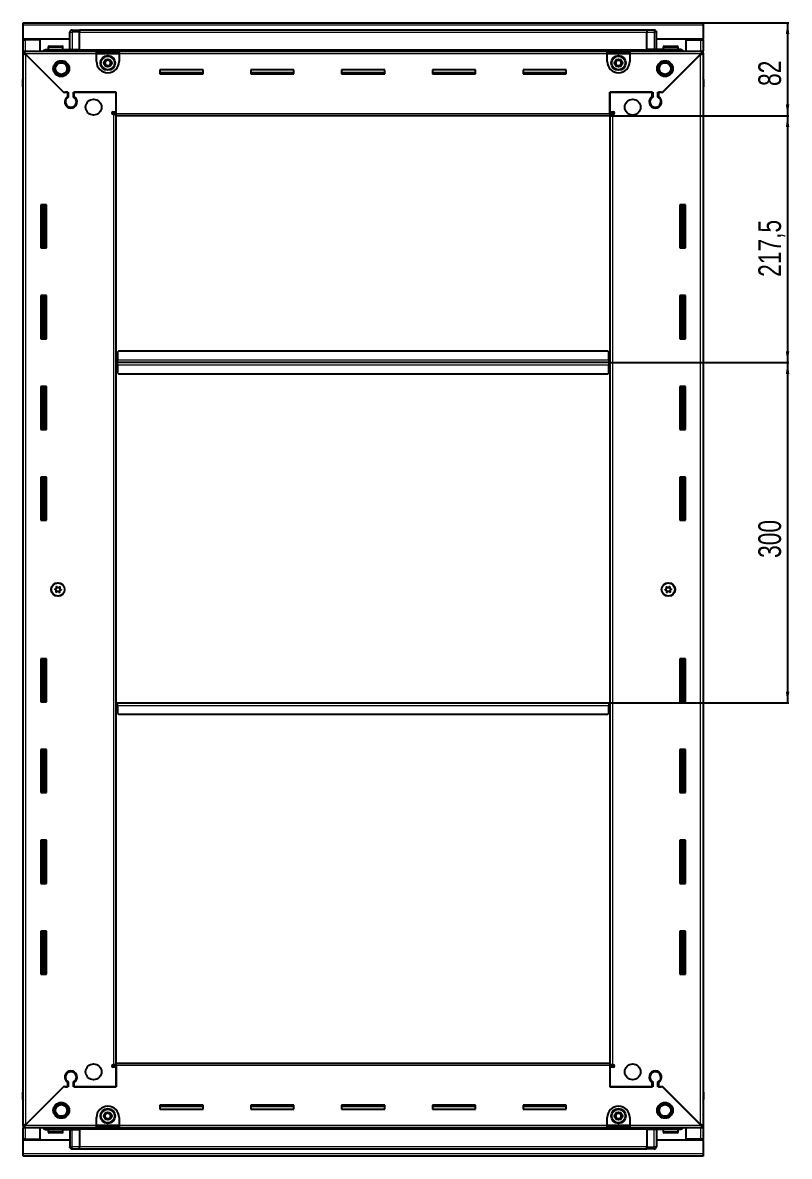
# Model space of a CAD drawing. Header units: millimetres. Extents: x 877 to 4727, y -1734 to 1780.
# Drawn here: x 4051 to 4727, y 649 to 1648 of the extents above; entities that cross this region are included whole.
import ezdxf

# ---------------------------------------------------------------- set-up
doc = ezdxf.new("R2010")
doc.units = ezdxf.units.MM
doc.layers.add('FORMAT', color=7, linetype='Continuous')
doc.styles.add('SLDTEXTSTYLE0', font='TXT', dxfattribs={"width": 0.75})
doc.dimstyles.new('SLDDIMSTYLE0', dxfattribs={"dimtxt": 20, "dimasz": 10, "dimexe": 0, "dimexo": 0.0625, "dimgap": 5, "dimtad": 2, "dimdec": 1, "dimrnd": 1e-09, "dimzin": 12, "dimdsep": 46, "dimtxsty": 'SLDTEXTSTYLE0', "dimsah": 1, "dimcen": 0.09, "dimadec": 0, "dimazin": 3, "dimtfac": 1, "dimtofl": 0, "dimtmove": 0, "dimatfit": 3, "dimfxl": 0, "dimfrac": 2, "dimtolj": 1, "dimtzin": 12, "dimarcsym": 0})

# ---------------------------------------------------------------- blocks, each defined once
blk = doc.blocks.new('_D_6')
at = {"layer": 'FORMAT'}
for p, q in [((4650.57, 1647.66), (4726.06, 1647.66)), ((4725.06, 1647.66), (4725.06, 1565.66)), ((4568.57, 1565.66), (4726.06, 1565.66))]:
    blk.add_line(p, q, dxfattribs=at)
for points in [[(4725.06, 1647.66), (4723.52, 1637.66), (4726.6, 1637.66)], [(4725.06, 1565.66), (4726.6, 1575.66), (4723.52, 1575.66)]]:
    blk.add_solid(points, dxfattribs=at)
at = {"layer": 'FORMAT', "insert": (4699.28, 1591.88), "char_height": 20, "attachment_point": 1, "rotation": 90, "style": 'SLDTEXTSTYLE0'}
blk.add_mtext('82', dxfattribs=at)
blk = doc.blocks.new('_D_7')
at = {"layer": 'FORMAT'}
for p, q in [((4568.57, 1565.66), (4726.06, 1565.66)), ((4725.06, 1565.66), (4725.06, 1348.16)), ((4567.57, 1348.16), (4726.06, 1348.16))]:
    blk.add_line(p, q, dxfattribs=at)
for points in [[(4725.06, 1565.66), (4723.52, 1555.66), (4726.6, 1555.66)], [(4725.06, 1348.16), (4726.6, 1358.16), (4723.52, 1358.16)]]:
    blk.add_solid(points, dxfattribs=at)
at = {"layer": 'FORMAT', "insert": (4699.28, 1423.66), "char_height": 20, "attachment_point": 1, "rotation": 90, "style": 'SLDTEXTSTYLE0'}
blk.add_mtext('217,5', dxfattribs=at)
blk = doc.blocks.new('_D_8')
at = {"layer": 'FORMAT'}
for p, q in [((4567.57, 1348.16), (4726.06, 1348.16)), ((4725.06, 1348.16), (4725.06, 1048.16)), ((4567.57, 1048.16), (4726.06, 1048.16))]:
    blk.add_line(p, q, dxfattribs=at)
for points in [[(4725.06, 1348.16), (4723.52, 1338.16), (4726.6, 1338.16)], [(4725.06, 1048.16), (4726.6, 1058.16), (4723.52, 1058.16)]]:
    blk.add_solid(points, dxfattribs=at)
at = {"layer": 'FORMAT', "insert": (4699.28, 1175.99), "char_height": 20, "attachment_point": 1, "rotation": 90, "style": 'SLDTEXTSTYLE0'}
blk.add_mtext('300', dxfattribs=at)

msp = doc.modelspace()

# ---------------------------------------------------------------- linework, layer by layer
at = {"color": 7, "linetype": 'Continuous', "lineweight": 25}
for p, q in [((4051.56, 1645.56), (4051.56, 1647.66)), ((4051.56, 1647.66), (4650.56, 1647.66)), ((4051.56, 1633.16), (4051.56, 1645.56)), ((4092.56, 1624.16), (4092.56, 1639.16)), ((4093.24, 1640.66), (4093.24, 1640.66)), ((4094.56, 1641.16), (4101.06, 1641.16)), ((4094.56, 1641.16), (4101.06, 1641.16)), ((4101.06, 1641.16), (4101.06, 1641.16)), ((4101.06, 1641.16), (4101.06, 1641.16)), ((4101.06, 1641.16), (4101.06, 1639.16)), ((4601.06, 1641.01), (4101.06, 1641.01)), ((4101.06, 1624.16), (4101.06, 1639.16)), ((4601.06, 1641.16), (4601.06, 1641.16)), ((4607.56, 1641.16), (4601.06, 1641.16)), ((4607.56, 1641.16), (4601.06, 1641.16)), ((4601.06, 1641.16), (4601.06, 1639.16)), ((4601.06, 1624.16), (4601.06, 1639.16)), ((4609.56, 1639.16), (4609.56, 1639.16)), ((4609.56, 1624.16), (4609.56, 1639.16)), ((4650.56, 1647.66), (4650.56, 1645.56)), ((4650.56, 1645.56), (4650.56, 1633.16)), ((4092.56, 1633.16), (4051.56, 1633.16)), ((4051.56, 1632.66), (4051.56, 1633.16)), ((4051.56, 1632.66), (4053.66, 1632.66)), ((4051.56, 1622.41), (4051.56, 1632.66)), ((4053.06, 1632.66), (4053.06, 1633.16)), ((4066.56, 1632.66), (4053.66, 1632.66)), ((4066.56, 1622.41), (4066.56, 1632.66)), ((4650.56, 1633.16), (4609.56, 1633.16)), ((4635.56, 1622.41), (4635.56, 1632.66)), ((4635.56, 1632.66), (4648.46, 1632.66)), ((4648.46, 1632.66), (4650.56, 1632.66)), ((4649.06, 1632.66), (4649.06, 1633.16)), ((4650.56, 1632.66), (4650.56, 1633.16)), ((4650.56, 1632.66), (4650.56, 1622.41)), ((4051.56, 1620.91), (4051.56, 1622.41)), ((4051.56, 1622.41), (4052.56, 1622.41)), ((4051.56, 1620.41), (4051.56, 1620.91)), ((4051.56, 1620.91), (4052.56, 1620.91)), ((4051.56, 675.91), (4051.56, 1620.41)), ((4053.06, 1620.41), (4051.56, 1620.41)), ((4052.56, 1622.41), (4116.06, 1622.41)), ((4052.56, 1620.91), (4052.56, 1622.41)), ((4053.16, 1620.31), (4087.06, 1586.41)), ((4087.76, 1585.71), (4053.66, 1619.81)), ((4072.06, 1624.16), (4101.06, 1624.16)), ((4073.56, 1626.06), (4073.56, 1624.16)), ((4074.36, 1626.86), (4085.76, 1626.86)), ((4086.56, 1624.16), (4086.56, 1626.06)), ((4100.99, 1622.41), (4101.06, 1624.13)), ((4101.06, 1624.16), (4101.06, 1623.66)), ((4101.06, 1623.01), (4601.06, 1623.01)), ((4116.06, 1620.31), (4116.06, 1622.41)), ((4116.06, 1622.41), (4136.06, 1622.41)), ((4116.06, 1620.91), (4136.06, 1620.91)), ((4116.06, 1613.41), (4116.06, 1620.31)), ((4136.06, 1622.41), (4566.06, 1622.41)), ((4136.06, 1622.41), (4136.06, 1620.31)), ((4136.06, 1620.31), (4136.06, 1613.41)), ((4566.06, 1620.31), (4566.06, 1622.41)), ((4566.06, 1622.41), (4586.06, 1622.41)), ((4566.06, 1620.91), (4586.06, 1620.91)), ((4566.06, 1613.41), (4566.06, 1620.31)), ((4586.06, 1622.41), (4649.56, 1622.41)), ((4586.06, 1622.41), (4586.06, 1620.31)), ((4586.06, 1620.31), (4586.06, 1613.41)), ((4601.06, 1624.16), (4601.06, 1623.66)), ((4630.06, 1624.16), (4601.06, 1624.16)), ((4601.06, 1624.13), (4601.14, 1622.41)), ((4648.46, 1619.81), (4614.36, 1585.71)), ((4615.06, 1586.41), (4648.96, 1620.31)), ((4615.56, 1626.06), (4615.56, 1624.16)), ((4616.36, 1626.86), (4627.76, 1626.86)), ((4628.56, 1624.16), (4628.56, 1626.06)), ((4649.06, 1620.41), (4650.56, 1620.41)), ((4649.56, 1620.91), (4649.56, 1622.41)), ((4649.56, 1622.41), (4650.56, 1622.41)), ((4649.56, 1620.91), (4650.56, 1620.91)), ((4650.56, 1620.91), (4650.56, 1622.41)), ((4650.56, 1620.91), (4650.56, 1620.41)), ((4650.56, 1620.41), (4650.56, 675.91)), ((4210.06, 1606.16), (4172.06, 1606.16)), ((4172.06, 1606.16), (4172.06, 1602.66)), ((4210.06, 1603.41), (4172.06, 1603.41)), ((4172.06, 1602.66), (4210.06, 1602.66)), ((4210.06, 1602.66), (4210.06, 1606.16)), ((4290.06, 1606.16), (4252.06, 1606.16)), ((4252.06, 1606.16), (4252.06, 1602.66)), ((4290.06, 1603.41), (4252.06, 1603.41)), ((4252.06, 1602.66), (4290.06, 1602.66)), ((4290.06, 1602.66), (4290.06, 1606.16)), ((4370.06, 1606.16), (4332.06, 1606.16)), ((4332.06, 1606.16), (4332.06, 1602.66)), ((4370.06, 1603.41), (4332.06, 1603.41)), ((4332.06, 1602.66), (4370.06, 1602.66)), ((4370.06, 1602.66), (4370.06, 1606.16)), ((4450.06, 1606.16), (4412.06, 1606.16)), ((4412.06, 1606.16), (4412.06, 1602.66)), ((4450.06, 1603.41), (4412.06, 1603.41)), ((4412.06, 1602.66), (4450.06, 1602.66)), ((4450.06, 1602.66), (4450.06, 1606.16)), ((4530.06, 1606.16), (4492.06, 1606.16)), ((4492.06, 1606.16), (4492.06, 1602.66)), ((4530.06, 1603.41), (4492.06, 1603.41)), ((4492.06, 1602.66), (4530.06, 1602.66)), ((4530.06, 1602.66), (4530.06, 1606.16)), ((4650.56, 1598.98), (4650.56, 1598.98)), ((4051.06, 1597.66), (4051.06, 1591.16)), ((4051.06, 1591.16), (4051.06, 1597.66)), ((4051.06, 1591.16), (4051.06, 1591.16)), ((4051.56, 1591.16), (4051.06, 1591.16)), ((4051.21, 1591.16), (4051.21, 705.16)), ((4650.56, 1591.16), (4651.06, 1591.16)), ((4650.91, 705.16), (4650.91, 1591.16)), ((4651.06, 1597.66), (4651.06, 1591.16)), ((4651.06, 1591.16), (4651.06, 1597.66)), ((4651.06, 1591.16), (4651.06, 1591.16)), ((4651.06, 1591.16), (4651.06, 1591.16)), ((4087.06, 1586.41), (4091.26, 1586.41)), ((4088.46, 1586.41), (4087.76, 1585.71)), ((4090.56, 1586.41), (4088.46, 1586.41)), ((4090.56, 1586.41), (4090.56, 1582.52)), ((4091.26, 1586.41), (4091.26, 1582.12)), ((4095.86, 1586.41), (4133.56, 1586.41)), ((4095.86, 1582.12), (4095.86, 1586.41)), ((4096.56, 1582.52), (4096.56, 1586.41)), ((4133.56, 1586.41), (4096.56, 1586.41)), ((4133.56, 1567.76), (4133.56, 1586.41)), ((4133.56, 1569.16), (4133.56, 1586.41)), ((4568.56, 1586.41), (4606.26, 1586.41)), ((4568.56, 1567.76), (4568.56, 1586.41)), ((4568.56, 1586.41), (4568.56, 1569.16)), ((4605.56, 1586.41), (4568.56, 1586.41)), ((4605.56, 1586.41), (4605.56, 1582.52)), ((4606.26, 1586.41), (4606.26, 1582.12)), ((4610.86, 1586.41), (4615.06, 1586.41)), ((4610.86, 1582.12), (4610.86, 1586.41)), ((4613.66, 1586.41), (4611.56, 1586.41)), ((4611.56, 1582.52), (4611.56, 1586.41)), ((4614.36, 1585.71), (4613.66, 1586.41)), ((4091.56, 1573.55), (4091.56, 1572.79)), ((4130.71, 1569.16), (4133.56, 1569.16)), ((4568.56, 1569.16), (4571.41, 1569.16)), ((4610.56, 1573.55), (4610.56, 1572.79)), ((4131.46, 1567.16), (4130.71, 1567.16)), ((4131.46, 1567.16), (4133.56, 1567.16)), ((4133.56, 1568.16), (4131.56, 1568.16)), ((4131.56, 1568.16), (4131.56, 1567.16)), ((4133.56, 1565.66), (4133.56, 1567.76)), ((4568.56, 1565.66), (4133.56, 1565.66)), ((4133.56, 730.66), (4133.56, 1565.66)), ((4570.56, 1568.16), (4568.56, 1568.16)), ((4568.56, 1567.76), (4568.56, 1565.66)), ((4568.56, 1567.16), (4570.66, 1567.16)), ((4568.56, 1565.66), (4568.56, 730.66)), ((4570.56, 1567.16), (4570.56, 1568.16)), ((4571.41, 1567.16), (4570.66, 1567.16)), ((4072.06, 1487.16), (4067.06, 1487.16)), ((4067.06, 1487.16), (4067.06, 1449.16)), ((4069.21, 1449.16), (4069.21, 1487.16)), ((4071, 1449.16), (4071, 1487.16)), ((4071.04, 1449.16), (4071.04, 1487.16)), ((4072.06, 1449.16), (4072.06, 1487.16)), ((4630.06, 1487.16), (4630.06, 1449.16)), ((4635.06, 1487.16), (4630.06, 1487.16)), ((4631.08, 1487.16), (4631.08, 1449.16)), ((4631.12, 1487.16), (4631.12, 1449.16)), ((4632.91, 1487.16), (4632.91, 1449.16)), ((4635.06, 1449.16), (4635.06, 1487.16)), ((4067.06, 1449.16), (4072.06, 1449.16)), ((4630.06, 1449.16), (4635.06, 1449.16)), ((4072.06, 1407.16), (4067.06, 1407.16)), ((4067.06, 1407.16), (4067.06, 1369.16)), ((4069.21, 1369.16), (4069.21, 1407.16)), ((4071, 1369.16), (4071, 1407.16)), ((4071.04, 1369.16), (4071.04, 1407.16)), ((4072.06, 1369.16), (4072.06, 1407.16)), ((4630.06, 1407.16), (4630.06, 1369.16)), ((4635.06, 1407.16), (4630.06, 1407.16)), ((4631.08, 1407.16), (4631.08, 1369.16)), ((4631.12, 1407.16), (4631.12, 1369.16)), ((4632.91, 1407.16), (4632.91, 1369.16)), ((4635.06, 1369.16), (4635.06, 1407.16)), ((4067.06, 1369.16), (4072.06, 1369.16)), ((4630.06, 1369.16), (4635.06, 1369.16)), ((4134.56, 1351.01), (4134.31, 1351.01)), ((4134.31, 1351.01), (4134.31, 1348.16)), ((4135.56, 1358.16), (4134.56, 1357.16)), ((4134.56, 1357.16), (4134.56, 1350.26)), ((4134.56, 1348.16), (4134.56, 1350.26)), ((4566.56, 1358.16), (4135.56, 1358.16)), ((4567.56, 1357.16), (4566.56, 1358.16)), ((4567.56, 1350.26), (4567.56, 1357.16)), ((4567.81, 1351.01), (4567.56, 1351.01)), ((4567.56, 1350.26), (4567.56, 1348.16)), ((4567.81, 1348.16), (4567.81, 1351.01)), ((4134.31, 1348.16), (4133.56, 1348.16)), ((4134.31, 1348.16), (4134.31, 1345.31)), ((4134.31, 1345.31), (4134.56, 1345.31)), ((4134.56, 1346.06), (4134.56, 1348.16)), ((4567.56, 1348.16), (4134.56, 1348.16)), ((4134.56, 1346.06), (4134.56, 1339.16)), ((4134.56, 1339.16), (4135.56, 1338.16)), ((4566.56, 1338.16), (4567.56, 1339.16)), ((4567.56, 1348.16), (4567.56, 1346.06)), ((4567.56, 1339.16), (4567.56, 1346.06)), ((4567.56, 1345.31), (4567.81, 1345.31)), ((4567.81, 1345.31), (4567.81, 1348.16)), ((4568.56, 1348.16), (4567.81, 1348.16)), ((4135.56, 1338.16), (4566.56, 1338.16)), ((4072.06, 1327.16), (4067.06, 1327.16)), ((4067.06, 1327.16), (4067.06, 1289.16)), ((4069.21, 1289.16), (4069.21, 1327.16)), ((4071, 1289.16), (4071, 1327.16)), ((4071.04, 1289.16), (4071.04, 1327.16)), ((4072.06, 1289.16), (4072.06, 1327.16)), ((4630.06, 1327.16), (4630.06, 1289.16)), ((4635.06, 1327.16), (4630.06, 1327.16)), ((4631.08, 1327.16), (4631.08, 1289.16)), ((4631.12, 1327.16), (4631.12, 1289.16)), ((4632.91, 1327.16), (4632.91, 1289.16)), ((4635.06, 1289.16), (4635.06, 1327.16)), ((4067.06, 1289.16), (4072.06, 1289.16)), ((4630.06, 1289.16), (4635.06, 1289.16)), ((4072.06, 1247.16), (4067.06, 1247.16)), ((4067.06, 1247.16), (4067.06, 1209.16)), ((4069.21, 1209.16), (4069.21, 1247.16)), ((4071, 1209.16), (4071, 1247.16)), ((4071.04, 1209.16), (4071.04, 1247.16)), ((4072.06, 1209.16), (4072.06, 1247.16)), ((4630.06, 1247.16), (4630.06, 1209.16)), ((4635.06, 1247.16), (4630.06, 1247.16)), ((4631.08, 1247.16), (4631.08, 1209.16)), ((4631.12, 1247.16), (4631.12, 1209.16)), ((4632.91, 1247.16), (4632.91, 1209.16)), ((4635.06, 1209.16), (4635.06, 1247.16)), ((4067.06, 1209.16), (4072.06, 1209.16)), ((4630.06, 1209.16), (4635.06, 1209.16)), ((4072.06, 1087.16), (4067.06, 1087.16)), ((4067.06, 1087.16), (4067.06, 1049.16)), ((4069.21, 1049.16), (4069.21, 1087.16)), ((4071, 1049.16), (4071, 1087.16)), ((4071.04, 1049.16), (4071.04, 1087.16)), ((4072.06, 1049.16), (4072.06, 1087.16)), ((4630.06, 1087.16), (4630.06, 1049.16)), ((4635.06, 1087.16), (4630.06, 1087.16)), ((4631.08, 1087.16), (4631.08, 1049.16)), ((4631.12, 1087.16), (4631.12, 1049.16)), ((4632.91, 1087.16), (4632.91, 1049.16)), ((4635.06, 1049.16), (4635.06, 1087.16)), ((4067.06, 1049.16), (4072.06, 1049.16)), ((4630.06, 1049.16), (4635.06, 1049.16)), ((4133.56, 1048.16), (4134.31, 1048.16)), ((4134.31, 1048.16), (4134.31, 1045.31)), ((4134.31, 1045.31), (4134.56, 1045.31)), ((4134.56, 1046.06), (4134.56, 1048.16)), ((4134.56, 1048.16), (4567.56, 1048.16)), ((4134.56, 1046.06), (4134.56, 1039.16)), ((4134.56, 1039.16), (4135.56, 1038.16)), ((4566.56, 1038.16), (4567.56, 1039.16)), ((4567.56, 1048.16), (4567.56, 1046.06)), ((4567.56, 1039.16), (4567.56, 1046.06)), ((4567.56, 1045.31), (4567.81, 1045.31)), ((4567.81, 1045.31), (4567.81, 1048.16)), ((4567.81, 1048.16), (4568.56, 1048.16)), ((4135.56, 1038.16), (4566.56, 1038.16)), ((4072.06, 1007.16), (4067.06, 1007.16)), ((4067.06, 1007.16), (4067.06, 969.16)), ((4069.21, 969.16), (4069.21, 1007.16)), ((4071, 969.16), (4071, 1007.16)), ((4071.04, 969.16), (4071.04, 1007.16)), ((4072.06, 969.16), (4072.06, 1007.16)), ((4630.06, 1007.16), (4630.06, 969.16)), ((4635.06, 1007.16), (4630.06, 1007.16)), ((4631.08, 1007.16), (4631.08, 969.16)), ((4631.12, 1007.16), (4631.12, 969.16)), ((4632.91, 1007.16), (4632.91, 969.16)), ((4635.06, 969.16), (4635.06, 1007.16)), ((4067.06, 969.16), (4072.06, 969.16)), ((4630.06, 969.16), (4635.06, 969.16)), ((4072.06, 927.16), (4067.06, 927.16)), ((4067.06, 927.16), (4067.06, 889.16)), ((4069.21, 889.16), (4069.21, 927.16)), ((4071, 889.16), (4071, 927.16)), ((4071.04, 889.16), (4071.04, 927.16)), ((4072.06, 889.16), (4072.06, 927.16)), ((4630.06, 927.16), (4630.06, 889.16)), ((4635.06, 927.16), (4630.06, 927.16)), ((4631.08, 927.16), (4631.08, 889.16)), ((4631.12, 927.16), (4631.12, 889.16)), ((4632.91, 927.16), (4632.91, 889.16)), ((4635.06, 889.16), (4635.06, 927.16)), ((4067.06, 889.16), (4072.06, 889.16)), ((4630.06, 889.16), (4635.06, 889.16)), ((4072.06, 847.16), (4067.06, 847.16)), ((4067.06, 847.16), (4067.06, 809.16)), ((4069.21, 809.16), (4069.21, 847.16)), ((4071, 809.16), (4071, 847.16)), ((4071.04, 809.16), (4071.04, 847.16)), ((4072.06, 809.16), (4072.06, 847.16)), ((4630.06, 847.16), (4630.06, 809.16)), ((4635.06, 847.16), (4630.06, 847.16)), ((4631.08, 847.16), (4631.08, 809.16)), ((4631.12, 847.16), (4631.12, 809.16)), ((4632.91, 847.16), (4632.91, 809.16)), ((4635.06, 809.16), (4635.06, 847.16)), ((4067.06, 809.16), (4072.06, 809.16)), ((4630.06, 809.16), (4635.06, 809.16)), ((4133.56, 728.56), (4133.56, 730.66)), ((4133.56, 730.66), (4568.56, 730.66)), ((4568.56, 730.66), (4568.56, 728.56)), ((4091.56, 723.53), (4091.56, 722.77)), ((4130.71, 729.16), (4131.46, 729.16)), ((4133.56, 727.16), (4130.71, 727.16)), ((4133.56, 729.16), (4131.46, 729.16)), ((4131.56, 729.16), (4131.56, 728.16)), ((4131.56, 728.16), (4133.56, 728.16)), ((4133.56, 728.56), (4133.56, 709.91)), ((4133.56, 709.91), (4133.56, 727.16)), ((4570.66, 729.16), (4568.56, 729.16)), ((4568.56, 728.56), (4568.56, 709.91)), ((4568.56, 728.16), (4570.56, 728.16)), ((4568.56, 727.16), (4568.56, 709.91)), ((4571.41, 727.16), (4568.56, 727.16)), ((4570.56, 728.16), (4570.56, 729.16)), ((4570.66, 729.16), (4571.41, 729.16)), ((4610.56, 723.53), (4610.56, 722.77)), ((4087.06, 709.91), (4053.16, 676.01)), ((4053.66, 676.51), (4087.76, 710.61)), ((4091.26, 709.91), (4087.06, 709.91)), ((4087.76, 710.61), (4088.46, 709.91)), ((4088.46, 709.91), (4090.56, 709.91)), ((4090.56, 713.8), (4090.56, 709.91)), ((4091.26, 714.2), (4091.26, 709.91)), ((4095.86, 709.91), (4095.86, 714.2)), ((4133.56, 709.91), (4095.86, 709.91)), ((4096.56, 709.91), (4096.56, 713.8)), ((4096.56, 709.91), (4133.56, 709.91)), ((4606.26, 709.91), (4568.56, 709.91)), ((4568.56, 709.91), (4605.56, 709.91)), ((4605.56, 713.8), (4605.56, 709.91)), ((4606.26, 714.2), (4606.26, 709.91)), ((4610.86, 709.91), (4610.86, 714.2)), ((4615.06, 709.91), (4610.86, 709.91)), ((4611.56, 709.91), (4611.56, 713.8)), ((4611.56, 709.91), (4613.66, 709.91)), ((4613.66, 709.91), (4614.36, 710.61)), ((4614.36, 710.61), (4648.46, 676.51)), ((4648.96, 676.01), (4615.06, 709.91)), ((4051.06, 705.16), (4051.06, 705.16)), ((4051.06, 698.66), (4051.06, 705.16)), ((4051.06, 705.16), (4051.06, 705.16)), ((4051.06, 705.16), (4051.06, 698.66)), ((4051.56, 705.16), (4051.06, 705.16)), ((4650.56, 705.16), (4651.06, 705.16)), ((4651.06, 705.16), (4651.06, 705.16)), ((4651.06, 698.66), (4651.06, 705.16)), ((4651.06, 705.16), (4651.06, 698.66)), ((4051.56, 697.34), (4051.56, 697.34)), ((4210.06, 693.66), (4172.06, 693.66)), ((4172.06, 693.66), (4172.06, 690.16)), ((4172.06, 692.91), (4210.06, 692.91)), ((4172.06, 690.16), (4210.06, 690.16)), ((4210.06, 690.16), (4210.06, 693.66)), ((4290.06, 693.66), (4252.06, 693.66)), ((4252.06, 693.66), (4252.06, 690.16)), ((4252.06, 692.91), (4290.06, 692.91)), ((4252.06, 690.16), (4290.06, 690.16)), ((4290.06, 690.16), (4290.06, 693.66)), ((4370.06, 693.66), (4332.06, 693.66)), ((4332.06, 693.66), (4332.06, 690.16)), ((4332.06, 692.91), (4370.06, 692.91)), ((4332.06, 690.16), (4370.06, 690.16)), ((4370.06, 690.16), (4370.06, 693.66)), ((4450.06, 693.66), (4412.06, 693.66)), ((4412.06, 693.66), (4412.06, 690.16)), ((4412.06, 692.91), (4450.06, 692.91)), ((4412.06, 690.16), (4450.06, 690.16)), ((4450.06, 690.16), (4450.06, 693.66)), ((4530.06, 693.66), (4492.06, 693.66)), ((4492.06, 693.66), (4492.06, 690.16)), ((4492.06, 692.91), (4530.06, 692.91)), ((4492.06, 690.16), (4530.06, 690.16)), ((4530.06, 690.16), (4530.06, 693.66)), ((4116.06, 676.01), (4116.06, 682.91)), ((4136.06, 682.91), (4136.06, 676.01)), ((4566.06, 676.01), (4566.06, 682.91)), ((4586.06, 682.91), (4586.06, 676.01)), ((4051.56, 675.41), (4051.56, 675.91)), ((4053.06, 675.91), (4051.56, 675.91)), ((4051.56, 675.41), (4051.56, 673.91)), ((4052.56, 675.41), (4051.56, 675.41)), ((4051.56, 663.66), (4051.56, 673.91)), ((4052.56, 673.91), (4051.56, 673.91)), ((4052.56, 675.41), (4052.56, 673.91)), ((4116.06, 673.91), (4052.56, 673.91)), ((4066.56, 663.66), (4066.56, 673.91)), ((4072.06, 672.16), (4101.06, 672.16)), ((4073.56, 672.16), (4073.56, 670.26)), ((4078.14, 669.46), (4074.36, 669.46)), ((4085.76, 669.46), (4078.14, 669.46)), ((4086.56, 670.26), (4086.56, 672.16)), ((4092.56, 672.16), (4092.56, 657.16)), ((4101.06, 672.19), (4100.99, 673.91)), ((4601.06, 673.31), (4101.06, 673.31)), ((4101.06, 672.16), (4101.06, 672.66)), ((4101.06, 672.16), (4101.06, 657.16)), ((4116.06, 673.91), (4116.06, 676.01)), ((4136.06, 675.41), (4116.06, 675.41)), ((4136.06, 673.91), (4116.06, 673.91)), ((4136.06, 676.01), (4136.06, 673.91)), ((4566.06, 673.91), (4136.06, 673.91)), ((4566.06, 673.91), (4566.06, 676.01)), ((4586.06, 675.41), (4566.06, 675.41)), ((4586.06, 673.91), (4566.06, 673.91)), ((4586.06, 676.01), (4586.06, 673.91)), ((4649.56, 673.91), (4586.06, 673.91)), ((4601.14, 673.91), (4601.06, 672.19)), ((4601.06, 672.16), (4601.06, 672.66)), ((4630.06, 672.16), (4601.06, 672.16)), ((4601.06, 672.16), (4601.06, 657.16)), ((4609.56, 672.16), (4609.56, 657.16)), ((4615.56, 672.16), (4615.56, 670.26)), ((4623.35, 669.46), (4616.36, 669.46)), ((4627.76, 669.46), (4623.35, 669.46)), ((4628.56, 670.26), (4628.56, 672.16)), ((4635.56, 663.66), (4635.56, 673.91)), ((4649.06, 675.91), (4650.56, 675.91)), ((4649.56, 675.41), (4649.56, 673.91)), ((4650.56, 675.41), (4649.56, 675.41)), ((4650.56, 673.91), (4649.56, 673.91)), ((4650.56, 675.91), (4650.56, 675.41)), ((4650.56, 675.41), (4650.56, 673.91)), ((4650.56, 673.91), (4650.56, 663.66)), ((4053.66, 663.66), (4051.56, 663.66)), ((4051.56, 663.16), (4051.56, 663.66)), ((4051.56, 650.76), (4051.56, 663.16)), ((4051.56, 663.16), (4092.56, 663.16)), ((4053.06, 663.16), (4053.06, 663.66)), ((4053.66, 663.66), (4066.56, 663.66)), ((4609.56, 663.16), (4650.56, 663.16)), ((4648.46, 663.66), (4635.56, 663.66)), ((4650.56, 663.66), (4648.46, 663.66)), ((4649.06, 663.16), (4649.06, 663.66)), ((4650.56, 663.16), (4650.56, 663.66)), ((4650.56, 663.16), (4650.56, 650.76)), ((4051.56, 648.66), (4051.56, 650.76)), ((4092.56, 657.16), (4092.56, 657.16)), ((4094.56, 655.16), (4101.06, 655.16)), ((4094.56, 655.16), (4101.06, 655.16)), ((4101.06, 655.16), (4101.06, 657.16)), ((4101.06, 655.31), (4601.06, 655.31)), ((4101.06, 655.16), (4101.06, 655.16)), ((4601.06, 655.16), (4601.06, 657.16)), ((4601.06, 655.16), (4601.06, 655.16)), ((4607.56, 655.16), (4601.06, 655.16)), ((4601.06, 655.16), (4601.06, 655.16)), ((4607.56, 655.16), (4601.06, 655.16)), ((4608.88, 655.66), (4608.88, 655.66)), ((4650.56, 650.76), (4650.56, 648.66)), ((4650.56, 648.66), (4051.56, 648.66))]:
    msp.add_line(p, q, dxfattribs=at)
at = {"color": 8, "linetype": 'Continuous', "lineweight": 18}
for p, q in [((4650.56, 1645.56), (4051.56, 1645.56)), ((4092.56, 1639.16), (4094.56, 1639.16)), ((4094.56, 1641.16), (4094.56, 1639.16)), ((4094.56, 1639.16), (4094.56, 1624.16)), ((4101.06, 1639.16), (4094.56, 1639.16)), ((4601.06, 1639.01), (4101.06, 1639.01)), ((4601.06, 1639.16), (4607.56, 1639.16)), ((4607.56, 1641.16), (4607.56, 1639.16)), ((4607.56, 1639.16), (4607.56, 1624.16)), ((4609.56, 1639.16), (4607.56, 1639.16)), ((4053.66, 1632.66), (4053.66, 1633.16)), ((4053.66, 1622.41), (4053.66, 1632.66)), ((4648.46, 1633.16), (4648.46, 1632.66)), ((4648.46, 1632.66), (4648.46, 1622.41)), ((4116.06, 1620.31), (4053.16, 1620.31)), ((4053.66, 1619.81), (4053.66, 676.51)), ((4073.56, 1626.06), (4086.56, 1626.06)), ((4601.06, 1623.66), (4101.06, 1623.66)), ((4601.06, 1622.42), (4101.06, 1622.42)), ((4116.06, 1620.31), (4136.06, 1620.31)), ((4566.06, 1620.31), (4136.06, 1620.31)), ((4566.06, 1620.31), (4586.06, 1620.31)), ((4648.96, 1620.31), (4586.06, 1620.31)), ((4615.56, 1626.06), (4628.56, 1626.06)), ((4648.46, 676.51), (4648.46, 1619.81)), ((4051.56, 1597.66), (4051.06, 1597.66)), ((4650.56, 1597.66), (4651.06, 1597.66)), ((4131.46, 729.16), (4131.46, 1567.16)), ((4133.56, 1567.76), (4568.56, 1567.76)), ((4570.66, 1567.16), (4570.66, 729.16)), ((4068.56, 1487.16), (4068.56, 1449.16)), ((4069.8, 1487.16), (4069.8, 1449.16)), ((4632.33, 1449.16), (4632.33, 1487.16)), ((4633.56, 1449.16), (4633.56, 1487.16)), ((4068.56, 1407.16), (4068.56, 1369.16)), ((4069.8, 1407.16), (4069.8, 1369.16)), ((4632.33, 1369.16), (4632.33, 1407.16)), ((4633.56, 1369.16), (4633.56, 1407.16)), ((4567.56, 1350.26), (4134.56, 1350.26)), ((4134.56, 1346.06), (4567.56, 1346.06)), ((4068.56, 1327.16), (4068.56, 1289.16)), ((4069.8, 1327.16), (4069.8, 1289.16)), ((4632.33, 1289.16), (4632.33, 1327.16)), ((4633.56, 1289.16), (4633.56, 1327.16)), ((4068.56, 1247.16), (4068.56, 1209.16)), ((4069.8, 1247.16), (4069.8, 1209.16)), ((4632.33, 1209.16), (4632.33, 1247.16)), ((4633.56, 1209.16), (4633.56, 1247.16)), ((4068.56, 1087.16), (4068.56, 1049.16)), ((4069.8, 1087.16), (4069.8, 1049.16)), ((4632.33, 1049.16), (4632.33, 1087.16)), ((4633.56, 1049.16), (4633.56, 1087.16)), ((4134.56, 1046.06), (4567.56, 1046.06)), ((4068.56, 1007.16), (4068.56, 969.16)), ((4069.8, 1007.16), (4069.8, 969.16)), ((4632.33, 969.16), (4632.33, 1007.16)), ((4633.56, 969.16), (4633.56, 1007.16)), ((4068.56, 927.16), (4068.56, 889.16)), ((4069.8, 927.16), (4069.8, 889.16)), ((4632.33, 889.16), (4632.33, 927.16)), ((4633.56, 889.16), (4633.56, 927.16)), ((4068.56, 847.16), (4068.56, 809.16)), ((4069.8, 847.16), (4069.8, 809.16)), ((4632.33, 809.16), (4632.33, 847.16)), ((4633.56, 809.16), (4633.56, 847.16)), ((4568.56, 728.56), (4133.56, 728.56)), ((4051.56, 698.66), (4051.06, 698.66)), ((4650.56, 698.66), (4651.06, 698.66)), ((4053.16, 676.01), (4116.06, 676.01)), ((4053.66, 663.66), (4053.66, 673.91)), ((4077.87, 670.26), (4073.56, 670.26)), ((4086.56, 670.26), (4077.87, 670.26)), ((4094.56, 657.16), (4094.56, 672.16)), ((4101.06, 673.89), (4601.06, 673.89)), ((4101.06, 672.66), (4601.06, 672.66)), ((4136.06, 676.01), (4116.06, 676.01)), ((4136.06, 676.01), (4566.06, 676.01)), ((4586.06, 676.01), (4566.06, 676.01)), ((4586.06, 676.01), (4648.96, 676.01)), ((4607.56, 657.16), (4607.56, 672.16)), ((4623.54, 670.26), (4615.56, 670.26)), ((4628.56, 670.26), (4623.54, 670.26)), ((4648.46, 673.91), (4648.46, 663.66)), ((4053.66, 663.16), (4053.66, 663.66)), ((4648.46, 663.66), (4648.46, 663.16)), ((4650.56, 650.76), (4051.56, 650.76)), ((4092.56, 657.16), (4094.56, 657.16)), ((4101.06, 657.16), (4094.56, 657.16)), ((4094.56, 655.16), (4094.56, 657.16)), ((4101.06, 657.31), (4601.06, 657.31)), ((4601.06, 657.16), (4607.56, 657.16)), ((4609.56, 657.16), (4607.56, 657.16)), ((4607.56, 655.16), (4607.56, 657.16))]:
    msp.add_line(p, q, dxfattribs=at)
at = {"color": 7, "linetype": 'Continuous', "lineweight": 25, "flags": 128}
for points in [[(4609.42, 1639.91), (4609.52, 1639.55), (4609.56, 1639.16)], [(4092.71, 656.41), (4092.6, 656.77), (4092.56, 657.16)]]:
    msp.add_lwpolyline(points, dxfattribs=at)
at = {"color": 7, "linetype": 'Continuous', "lineweight": 25}
for centre, radius in [((4126.06, 1612.16), 6.5), ((4576.06, 1612.16), 6.5), ((4085.06, 1607.16), 7), ((4085.06, 1607.16), 6.03), ((4085.06, 1607.16), 5.1), ((4126.06, 1612.16), 3.46), ((4576.06, 1612.16), 3.46), ((4617.06, 1607.16), 7), ((4617.06, 1607.16), 6.02), ((4617.06, 1607.16), 5.1), ((4113.56, 1573.16), 7), ((4588.56, 1573.16), 7), ((4082.06, 1148.16), 6), ((4082.21, 1148.16), 5.79), ((4082.21, 1148.16), 1.85), ((4620.06, 1148.16), 6), ((4619.91, 1148.16), 5.79), ((4619.91, 1148.16), 1.85), ((4113.56, 723.16), 7), ((4588.56, 723.16), 7), ((4085.06, 689.16), 7), ((4085.06, 689.16), 6.03), ((4085.06, 689.16), 5.1), ((4126.06, 684.16), 6.5), ((4576.06, 684.16), 6.5), ((4617.06, 689.16), 7), ((4617.06, 689.16), 6.02), ((4617.06, 689.16), 5.1), ((4126.06, 684.16), 3.46), ((4576.06, 684.16), 3.46)]:
    msp.add_circle(centre, radius, dxfattribs=at)
at = {"color": 8, "linetype": 'Continuous', "lineweight": 18}
for centre in [(4126.06, 1612.16), (4576.06, 1612.16), (4126.06, 684.16), (4576.06, 684.16)]:
    msp.add_circle(centre, 5.7, dxfattribs=at)
at = {"color": 7, "linetype": 'Continuous', "lineweight": 25}
for centre, radius, start, end in [((4094.56, 1639.16), 2, 90, 180), ((4094.56, 1639.16), 2, 123.94202, 131.40962), ((4094.56, 1639.16), 2, 90, 108.58003), ((4607.56, 1639.16), 2, 0, 90), ((4074.36, 1626.06), 0.8, 90, 180), ((4085.76, 1626.06), 0.8, 0, 90), ((4092.36, 1624.36), 0.2, 270, 0), ((4609.76, 1624.36), 0.2, 180, 270), ((4616.36, 1626.06), 0.8, 90, 180), ((4627.76, 1626.06), 0.8, 0, 90), ((4126.06, 1613.41), 10, 180, 270), ((4126.06, 1612.16), 2.5, 134.01559, 194.01559), ((4126.06, 1612.16), 2.5, 194.01559, 254.01559), ((4126.06, 1612.16), 2.5, 74.01559, 134.01559), ((4126.06, 1612.16), 2.5, 254.01559, 314.01559), ((4126.06, 1613.41), 10, 270, 0), ((4126.06, 1612.16), 2.5, 14.01559, 74.01559), ((4126.06, 1612.16), 2.5, 314.01559, 14.01559), ((4576.06, 1613.41), 10, 180, 270), ((4576.06, 1612.16), 2.5, 160.11158, 220.11158), ((4576.06, 1612.16), 2.5, 100.11158, 160.11158), ((4576.06, 1612.16), 2.5, 220.11158, 280.11158), ((4576.06, 1612.16), 2.5, 40.11158, 100.11158), ((4576.06, 1613.41), 10, 270, 0), ((4576.06, 1612.16), 2.5, 280.11158, 340.11158), ((4576.06, 1612.16), 2.5, 340.11158, 40.11158), ((4053.06, 1597.66), 2, 138.59038, 180), ((4649.06, 1597.66), 2, 33.78451, 41.40962), ((4649.06, 1597.66), 2, 0, 41.40962), ((4649.06, 1597.66), 2, 360, 19.56674), ((4093.56, 1577.91), 5.5, 123.05573, 56.94427), ((4093.56, 1577.91), 4.8, 118.63099, 61.36901), ((4608.56, 1577.91), 5.5, 123.05573, 56.94427), ((4608.56, 1577.91), 4.8, 118.63099, 61.36901), ((4130.71, 1568.16), 1, 90, 270), ((4571.41, 1568.16), 1, 270, 90), ((4093.56, 718.41), 5.5, 303.05573, 236.94427), ((4093.56, 718.41), 4.8, 298.63099, 241.36901), ((4130.71, 728.16), 1, 90, 270), ((4571.41, 728.16), 1, 270, 90), ((4608.56, 718.41), 5.5, 303.05573, 236.94427), ((4608.56, 718.41), 4.8, 298.63099, 241.36901), ((4053.06, 698.66), 2, 180, 221.40962), ((4126.06, 682.91), 10, 90, 180), ((4126.06, 682.91), 10, 0, 90), ((4576.06, 682.91), 10, 90, 180), ((4576.06, 682.91), 10, 0, 90), ((4649.06, 698.66), 2, 318.59038, 0), ((4126.06, 684.16), 2.5, 127.47401, 187.47401), ((4126.06, 684.16), 2.5, 187.47401, 247.47401), ((4126.06, 684.16), 2.5, 67.47401, 127.47401), ((4126.06, 684.16), 2.5, 247.47401, 307.47401), ((4126.06, 684.16), 2.5, 7.47401, 67.47401), ((4126.06, 684.16), 2.5, 307.47401, 7.47401), ((4576.06, 684.16), 2.5, 147.04236, 207.04236), ((4576.06, 684.16), 2.5, 207.04236, 267.04236), ((4576.06, 684.16), 2.5, 87.04236, 147.04236), ((4576.06, 684.16), 2.5, 267.04236, 327.04236), ((4576.06, 684.16), 2.5, 27.04236, 87.04236), ((4576.06, 684.16), 2.5, 327.04236, 27.04236), ((4074.36, 670.26), 0.8, 180, 270), ((4085.76, 670.26), 0.8, 270, 360), ((4092.36, 671.96), 0.2, 0, 90), ((4609.76, 671.96), 0.2, 90, 180), ((4616.36, 670.26), 0.8, 180, 270), ((4627.76, 670.26), 0.8, 270, 360), ((4094.56, 657.16), 2, 180, 270), ((4607.56, 657.16), 2, 270, 0)]:
    msp.add_arc(centre, radius, start, end, dxfattribs=at)
for points, knots in [([(4051.56, 1620.41), (4051.59, 1620.36), (4051.64, 1620.27), (4052.03, 1620.14), (4052.59, 1620.01), (4053.17, 1619.9), (4053.54, 1619.83), (4053.66, 1619.81)], [0, 0, 0, 0, 0.230255, 0.448522, 0.666786, 0.88505, 1, 1, 1, 1]), ([(4053.16, 1620.31), (4053.12, 1620.56), (4053.03, 1621.06), (4052.89, 1621.7), (4052.76, 1622.16), (4052.65, 1622.38), (4052.58, 1622.4), (4052.56, 1622.41)], [0, 0, 0, 0, 0.230255, 0.448522, 0.666786, 0.88505, 1, 1, 1, 1]), ([(4068.85, 1622.41), (4068.97, 1622.61), (4069.35, 1623.26), (4070.51, 1623.97), (4071.54, 1624.09), (4072.06, 1624.16)], [0, 0, 0, 0, 0.1822499, 0.5911249, 1, 1, 1, 1]), ([(4101.06, 1624.16), (4101.06, 1624.12), (4101.06, 1624.05), (4101.06, 1623.43), (4101.06, 1622.87), (4101.06, 1622.49), (4101.06, 1622.48)], [0, 0, 0, 0, 0.330267, 0.660534, 0.990802, 1, 1, 1, 1]), ([(4601.06, 1624.16), (4601.06, 1624.12), (4601.06, 1624.05), (4601.06, 1623.43), (4601.06, 1622.85), (4601.06, 1622.45), (4601.06, 1622.42)], [0, 0, 0, 0, 0.324279, 0.648558, 0.972836, 1, 1, 1, 1]), ([(4633.28, 1622.41), (4633.16, 1622.61), (4632.77, 1623.26), (4631.62, 1623.97), (4630.58, 1624.09), (4630.06, 1624.16)], [0, 0, 0, 0, 0.18225, 0.591125, 1, 1, 1, 1]), ([(4648.46, 1619.81), (4648.72, 1619.85), (4649.21, 1619.94), (4649.85, 1620.08), (4650.32, 1620.21), (4650.54, 1620.32), (4650.55, 1620.39), (4650.56, 1620.41)], [0, 0, 0, 0, 0.230255, 0.448522, 0.666786, 0.88505, 1, 1, 1, 1]), ([(4649.56, 1622.41), (4649.52, 1622.38), (4649.43, 1622.33), (4649.29, 1621.94), (4649.16, 1621.38), (4649.05, 1620.8), (4648.98, 1620.43), (4648.96, 1620.31)], [0, 0, 0, 0, 0.2302553, 0.4485219, 0.6667858, 0.8850496, 1, 1, 1, 1]), ([(4123.29, 1612.95), (4123.66, 1613.31), (4124.35, 1613.98), (4125.04, 1614.65), (4125.36, 1614.96)], [0, 0, 0, 0, 0.534686, 1, 1, 1, 1]), ([(4123.99, 1610.15), (4123.9, 1610.49), (4123.7, 1611.29), (4123.46, 1612.25), (4123.32, 1612.83), (4123.29, 1612.95)], [0, 0, 0, 0, 0.362901, 0.866875, 1, 1, 1, 1]), ([(4126.76, 1609.36), (4126.27, 1609.5), (4125.34, 1609.77), (4124.42, 1610.03), (4123.99, 1610.15)], [0, 0, 0, 0, 0.534686, 1, 1, 1, 1]), ([(4125.36, 1614.96), (4125.86, 1614.82), (4126.79, 1614.55), (4127.71, 1614.29), (4128.14, 1614.16)], [0, 0, 0, 0, 0.534686, 1, 1, 1, 1]), ([(4128.84, 1611.36), (4128.47, 1611.01), (4127.77, 1610.34), (4127.08, 1609.67), (4126.76, 1609.36)], [0, 0, 0, 0, 0.534686, 1, 1, 1, 1]), ([(4128.14, 1614.16), (4128.17, 1614.04), (4128.31, 1613.46), (4128.55, 1612.5), (4128.75, 1611.7), (4128.84, 1611.36)], [0, 0, 0, 0, 0.1331247, 0.6370994, 1, 1, 1, 1]), ([(4573.22, 1611.65), (4573.26, 1611.77), (4573.47, 1612.33), (4573.8, 1613.27), (4574.08, 1614.04), (4574.2, 1614.37)], [0, 0, 0, 0, 0.133125, 0.637099, 1, 1, 1, 1]), ([(4575.08, 1609.44), (4574.75, 1609.84), (4574.13, 1610.58), (4573.51, 1611.31), (4573.22, 1611.65)], [0, 0, 0, 0, 0.534686, 1, 1, 1, 1]), ([(4574.2, 1614.37), (4574.71, 1614.46), (4575.66, 1614.63), (4576.6, 1614.79), (4577.04, 1614.87)], [0, 0, 0, 0, 0.534686, 1, 1, 1, 1]), ([(4577.92, 1609.95), (4577.41, 1609.86), (4576.46, 1609.69), (4575.52, 1609.52), (4575.08, 1609.44)], [0, 0, 0, 0, 0.5346859, 1, 1, 1, 1]), ([(4577.04, 1614.87), (4577.38, 1614.48), (4578, 1613.74), (4578.62, 1613.01), (4578.9, 1612.67)], [0, 0, 0, 0, 0.5346859, 1, 1, 1, 1]), ([(4578.9, 1612.67), (4578.79, 1612.34), (4578.51, 1611.57), (4578.17, 1610.63), (4577.96, 1610.07), (4577.92, 1609.95)], [0, 0, 0, 0, 0.362901, 0.866875, 1, 1, 1, 1]), ([(4083.85, 1150.43), (4083.84, 1150.44), (4083.81, 1150.45), (4083.75, 1150.45), (4083.62, 1150.41), (4083.27, 1150.23), (4082.79, 1149.99), (4082.15, 1150.03), (4081.72, 1150.3), (4081.41, 1150.54), (4081.21, 1150.68), (4081.13, 1150.72), (4081.08, 1150.72), (4081.05, 1150.71), (4081.03, 1150.69), (4080.99, 1150.63), (4080.95, 1150.36), (4080.95, 1149.89), (4080.77, 1149.2), (4080.17, 1148.81), (4079.72, 1148.66), (4079.49, 1148.53), (4079.44, 1148.48), (4079.43, 1148.45), (4079.42, 1148.42), (4079.44, 1148.38), (4079.46, 1148.35), (4079.52, 1148.29), (4079.7, 1148.16), (4080.02, 1147.95), (4080.42, 1147.62), (4080.66, 1147.03), (4080.58, 1146.5), (4080.53, 1146.11), (4080.53, 1145.96), (4080.55, 1145.91), (4080.58, 1145.88), (4080.61, 1145.87), (4080.67, 1145.87), (4080.81, 1145.91), (4081.15, 1146.09), (4081.64, 1146.33), (4082.27, 1146.29), (4082.71, 1146.02), (4083.01, 1145.77), (4083.21, 1145.63), (4083.3, 1145.6), (4083.34, 1145.6), (4083.37, 1145.61), (4083.39, 1145.63), (4083.43, 1145.69), (4083.47, 1145.96), (4083.48, 1146.43), (4083.65, 1147.12), (4084.25, 1147.51), (4084.7, 1147.66), (4084.94, 1147.79), (4084.98, 1147.84), (4085, 1147.87), (4085, 1147.9), (4084.99, 1147.93), (4084.96, 1147.97), (4084.9, 1148.03), (4084.72, 1148.16), (4084.4, 1148.37), (4084, 1148.7), (4083.77, 1149.28), (4083.84, 1149.82), (4083.9, 1150.21), (4083.89, 1150.36), (4083.87, 1150.41), (4083.86, 1150.42), (4083.85, 1150.43)], [0, 0, 0, 0, 0.0020087, 0.00442, 0.0093647, 0.0255282, 0.0677053, 0.0957862, 0.1246456, 0.1503415, 0.1605194, 0.1633943, 0.1656965, 0.1672448, 0.1688741, 0.1707699, 0.1786058, 0.2119941, 0.2499945, 0.2879948, 0.3213831, 0.329219, 0.3311148, 0.3327441, 0.3342924, 0.3362166, 0.3385353, 0.3413178, 0.349662, 0.3753578, 0.4042173, 0.4322982, 0.4744753, 0.4906388, 0.4966691, 0.49844, 0.5, 0.5020087, 0.50442, 0.5093647, 0.5255282, 0.5677053, 0.5957862, 0.6246456, 0.6503415, 0.6605194, 0.6633943, 0.6656965, 0.6672448, 0.6688741, 0.6707699, 0.6786058, 0.7119941, 0.7499945, 0.7879948, 0.8213831, 0.829219, 0.8311148, 0.8327441, 0.8342924, 0.8362166, 0.8385353, 0.8413178, 0.849662, 0.8753578, 0.9042173, 0.9322982, 0.9744753, 0.9906388, 0.9966691, 0.99844, 1, 1, 1, 1]), ([(4618.28, 1150.43), (4618.27, 1150.42), (4618.25, 1150.4), (4618.23, 1150.35), (4618.23, 1150.2), (4618.28, 1149.82), (4618.36, 1149.28), (4618.12, 1148.7), (4617.72, 1148.37), (4617.39, 1148.15), (4617.2, 1148.01), (4617.14, 1147.94), (4617.12, 1147.9), (4617.13, 1147.87), (4617.14, 1147.84), (4617.19, 1147.79), (4617.42, 1147.66), (4617.87, 1147.51), (4618.47, 1147.12), (4618.65, 1146.43), (4618.65, 1145.96), (4618.69, 1145.69), (4618.73, 1145.63), (4618.75, 1145.61), (4618.78, 1145.6), (4618.82, 1145.6), (4618.86, 1145.61), (4618.93, 1145.65), (4619.12, 1145.78), (4619.42, 1146.02), (4619.85, 1146.29), (4620.49, 1146.33), (4620.97, 1146.08), (4621.32, 1145.91), (4621.46, 1145.87), (4621.52, 1145.87), (4621.55, 1145.89), (4621.58, 1145.92), (4621.59, 1145.97), (4621.6, 1146.12), (4621.54, 1146.5), (4621.47, 1147.03), (4621.7, 1147.62), (4622.1, 1147.95), (4622.43, 1148.16), (4622.62, 1148.3), (4622.68, 1148.38), (4622.7, 1148.42), (4622.7, 1148.45), (4622.68, 1148.48), (4622.64, 1148.53), (4622.4, 1148.66), (4621.95, 1148.81), (4621.35, 1149.2), (4621.18, 1149.89), (4621.17, 1150.36), (4621.13, 1150.63), (4621.09, 1150.69), (4621.07, 1150.71), (4621.04, 1150.72), (4621.01, 1150.72), (4620.96, 1150.7), (4620.89, 1150.67), (4620.71, 1150.54), (4620.41, 1150.3), (4619.97, 1150.03), (4619.34, 1149.99), (4618.85, 1150.23), (4618.5, 1150.41), (4618.36, 1150.45), (4618.3, 1150.45), (4618.28, 1150.44), (4618.28, 1150.43)], [0, 0, 0, 0, 0.002009, 0.00442, 0.009365, 0.025528, 0.067705, 0.095786, 0.124646, 0.150342, 0.160519, 0.163394, 0.165697, 0.167245, 0.168874, 0.17077, 0.178606, 0.211994, 0.249994, 0.287995, 0.321383, 0.329219, 0.331115, 0.332744, 0.334292, 0.336217, 0.338535, 0.341318, 0.349662, 0.375358, 0.404217, 0.432298, 0.474475, 0.490639, 0.496669, 0.49844, 0.5, 0.502009, 0.50442, 0.509365, 0.525528, 0.567705, 0.595786, 0.624646, 0.650342, 0.660519, 0.663394, 0.665697, 0.667245, 0.668874, 0.67077, 0.678606, 0.711994, 0.749994, 0.787995, 0.821383, 0.829219, 0.831115, 0.832744, 0.834292, 0.836217, 0.838535, 0.841318, 0.849662, 0.875358, 0.904217, 0.932298, 0.974475, 0.990639, 0.996669, 0.99844, 1, 1, 1, 1]), ([(4123.4, 685.26), (4123.49, 685.34), (4123.97, 685.7), (4124.76, 686.31), (4125.41, 686.81), (4125.69, 687.02)], [0, 0, 0, 0, 0.133125, 0.637099, 1, 1, 1, 1]), ([(4123.77, 682.4), (4123.7, 682.91), (4123.58, 683.87), (4123.45, 684.82), (4123.4, 685.26)], [0, 0, 0, 0, 0.534686, 1, 1, 1, 1]), ([(4126.44, 681.3), (4125.96, 681.49), (4125.07, 681.86), (4124.18, 682.23), (4123.77, 682.4)], [0, 0, 0, 0, 0.534686, 1, 1, 1, 1]), ([(4125.69, 687.02), (4126.16, 686.82), (4127.05, 686.45), (4127.94, 686.09), (4128.35, 685.91)], [0, 0, 0, 0, 0.534686, 1, 1, 1, 1]), ([(4128.73, 683.05), (4128.45, 682.84), (4127.8, 682.34), (4127.01, 681.74), (4126.54, 681.37), (4126.44, 681.3)], [0, 0, 0, 0, 0.362901, 0.866875, 1, 1, 1, 1]), ([(4128.35, 685.91), (4128.42, 685.4), (4128.55, 684.45), (4128.67, 683.5), (4128.73, 683.05)], [0, 0, 0, 0, 0.534686, 1, 1, 1, 1]), ([(4573.18, 684.31), (4573.46, 684.74), (4573.98, 685.55), (4574.51, 686.36), (4574.75, 686.73)], [0, 0, 0, 0, 0.534686, 1, 1, 1, 1]), ([(4574.49, 681.74), (4574.26, 682.2), (4573.82, 683.05), (4573.38, 683.91), (4573.18, 684.31)], [0, 0, 0, 0, 0.534686, 1, 1, 1, 1]), ([(4577.37, 681.59), (4577.03, 681.61), (4576.21, 681.65), (4575.21, 681.7), (4574.62, 681.73), (4574.49, 681.74)], [0, 0, 0, 0, 0.362901, 0.866875, 1, 1, 1, 1]), ([(4574.75, 686.73), (4574.87, 686.72), (4575.47, 686.69), (4576.47, 686.64), (4577.29, 686.6), (4577.63, 686.58)], [0, 0, 0, 0, 0.1331247, 0.6370994, 1, 1, 1, 1]), ([(4578.94, 684.01), (4578.66, 683.58), (4578.14, 682.77), (4577.62, 681.96), (4577.37, 681.59)], [0, 0, 0, 0, 0.534686, 1, 1, 1, 1]), ([(4577.63, 686.58), (4577.87, 686.12), (4578.31, 685.26), (4578.74, 684.41), (4578.94, 684.01)], [0, 0, 0, 0, 0.5346859, 1, 1, 1, 1]), ([(4053.66, 676.51), (4053.41, 676.46), (4052.91, 676.37), (4052.27, 676.24), (4051.81, 676.11), (4051.59, 676), (4051.57, 675.93), (4051.56, 675.91)], [0, 0, 0, 0, 0.2302553, 0.4485219, 0.6667858, 0.8850496, 1, 1, 1, 1]), ([(4052.56, 673.91), (4052.61, 673.94), (4052.7, 673.99), (4052.83, 674.38), (4052.96, 674.94), (4053.07, 675.52), (4053.14, 675.88), (4053.16, 676.01)], [0, 0, 0, 0, 0.230255, 0.448522, 0.666786, 0.88505, 1, 1, 1, 1]), ([(4068.85, 673.91), (4068.97, 673.71), (4069.35, 673.06), (4070.51, 672.35), (4071.54, 672.22), (4072.06, 672.16)], [0, 0, 0, 0, 0.18225, 0.591125, 1, 1, 1, 1]), ([(4101.06, 672.16), (4101.06, 672.2), (4101.06, 672.27), (4101.06, 672.89), (4101.06, 673.45), (4101.06, 673.82), (4101.06, 673.83)], [0, 0, 0, 0, 0.3302662, 0.6605324, 0.9907986, 1, 1, 1, 1]), ([(4601.06, 672.16), (4601.06, 672.2), (4601.06, 672.27), (4601.06, 672.89), (4601.06, 673.45), (4601.06, 673.82), (4601.06, 673.83)], [0, 0, 0, 0, 0.3302672, 0.6605344, 0.9908016, 1, 1, 1, 1]), ([(4633.28, 673.91), (4633.16, 673.71), (4632.77, 673.06), (4631.62, 672.35), (4630.58, 672.22), (4630.06, 672.16)], [0, 0, 0, 0, 0.18225, 0.591125, 1, 1, 1, 1]), ([(4650.56, 675.91), (4650.54, 675.95), (4650.48, 676.04), (4650.09, 676.18), (4649.53, 676.31), (4648.95, 676.42), (4648.59, 676.49), (4648.46, 676.51)], [0, 0, 0, 0, 0.230255, 0.448522, 0.666786, 0.88505, 1, 1, 1, 1]), ([(4648.96, 676.01), (4649.01, 675.76), (4649.1, 675.26), (4649.23, 674.62), (4649.36, 674.16), (4649.47, 673.94), (4649.54, 673.92), (4649.56, 673.91)], [0, 0, 0, 0, 0.230255, 0.448522, 0.666786, 0.88505, 1, 1, 1, 1])]:
    msp.add_open_spline(points, degree=3, knots=knots, dxfattribs=at)
for points in [[(4053.16, 1620.31), (4053.11, 1620.39), (4053.01, 1620.54), (4052.86, 1620.74), (4052.71, 1620.88), (4052.61, 1620.9), (4052.56, 1620.91)], [(4053.06, 1620.41), (4053.07, 1620.36), (4053.09, 1620.26), (4053.23, 1620.11), (4053.43, 1619.96), (4053.58, 1619.86), (4053.66, 1619.81)], [(4648.46, 1619.81), (4648.54, 1619.86), (4648.7, 1619.96), (4648.9, 1620.11), (4649.03, 1620.26), (4649.05, 1620.36), (4649.06, 1620.41)], [(4649.56, 1620.91), (4649.51, 1620.9), (4649.41, 1620.88), (4649.26, 1620.74), (4649.11, 1620.54), (4649.01, 1620.39), (4648.96, 1620.31)], [(4052.56, 675.41), (4052.61, 675.42), (4052.71, 675.44), (4052.86, 675.57), (4053.01, 675.77), (4053.11, 675.93), (4053.16, 676.01)], [(4053.66, 676.51), (4053.58, 676.46), (4053.43, 676.36), (4053.23, 676.21), (4053.09, 676.06), (4053.07, 675.96), (4053.06, 675.91)], [(4649.06, 675.91), (4649.05, 675.96), (4649.03, 676.06), (4648.9, 676.21), (4648.7, 676.36), (4648.54, 676.46), (4648.46, 676.51)], [(4648.96, 676.01), (4649.01, 675.93), (4649.11, 675.77), (4649.26, 675.57), (4649.41, 675.44), (4649.51, 675.42), (4649.56, 675.41)]]:
    msp.add_open_spline(points, degree=3, dxfattribs=at)
at = {"color": 8, "linetype": 'Continuous', "lineweight": 18}
for points, knots in [([(4072.06, 1624.16), (4072.06, 1624.11), (4072.06, 1624.04), (4072.06, 1623.6), (4072.06, 1623.15), (4072.06, 1622.74), (4072.06, 1622.46), (4072.06, 1622.41)], [0, 0, 0, 0, 0.359753, 0.553414, 0.751185, 0.948956, 1, 1, 1, 1]), ([(4630.06, 1624.16), (4630.06, 1624.11), (4630.06, 1624.04), (4630.06, 1623.6), (4630.06, 1623.15), (4630.06, 1622.74), (4630.06, 1622.46), (4630.06, 1622.41)], [0, 0, 0, 0, 0.359753, 0.553414, 0.751185, 0.948956, 1, 1, 1, 1]), ([(4072.06, 672.16), (4072.06, 672.21), (4072.06, 672.28), (4072.06, 672.71), (4072.06, 673.17), (4072.06, 673.58), (4072.06, 673.85), (4072.06, 673.91)], [0, 0, 0, 0, 0.3597529, 0.5534142, 0.7511852, 0.9489563, 1, 1, 1, 1]), ([(4630.06, 672.16), (4630.06, 672.21), (4630.06, 672.28), (4630.06, 672.71), (4630.06, 673.17), (4630.06, 673.58), (4630.06, 673.85), (4630.06, 673.91)], [0, 0, 0, 0, 0.359753, 0.553414, 0.751185, 0.948956, 1, 1, 1, 1])]:
    msp.add_open_spline(points, degree=3, knots=knots, dxfattribs=at)

# ---------------------------------------------------------------- dimensions: what is measured, and where the dimension line sits
at = {"layer": 'FORMAT'}
for base, p1, p2, picture, middle in [((4725.06, 1565.66), (4650.56, 1647.66), (4568.56, 1565.66), '_D_6', (4725.06, 1606.66)), ((4725.06, 1348.16), (4568.56, 1565.66), (4567.56, 1348.16), '_D_7', (4725.06, 1456.91)), ((4725.06, 1048.16), (4567.56, 1348.16), (4567.56, 1048.16), '_D_8', (4725.06, 1198.16))]:
    dim = msp.add_linear_dim(base=base, p1=p1, p2=p2, angle=90, dimstyle='SLDDIMSTYLE0', dxfattribs=at)
    dim.commit()
    dim.dimension.update_dxf_attribs({"geometry": picture, "text_midpoint": middle, "dimtype": 160})

doc.saveas('drawing.dxf')
